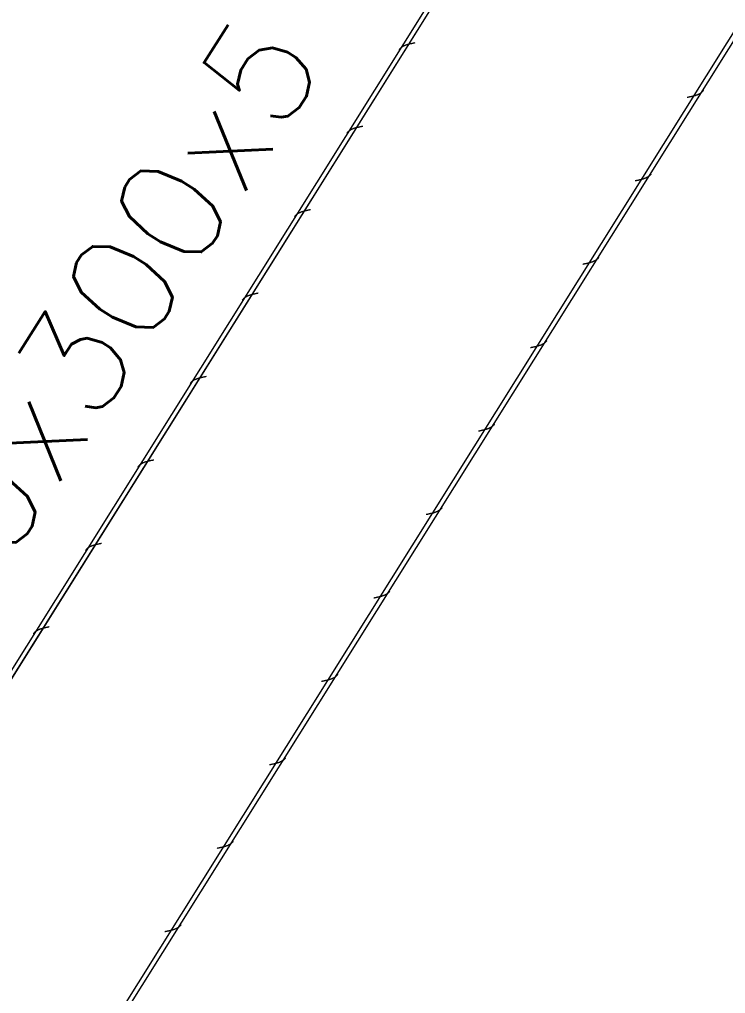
# Model space of a CAD drawing. Extents: x -3544 to 11711, y -11366 to 8565.
# Drawn here: x 4993.1 to 5069.2, y 3134.8 to 3239.8 of the extents above; entities that cross this region are included whole.
import ezdxf

# ---------------------------------------------------------------- set-up
doc = ezdxf.new("R2010")
doc.units = 0
doc.header["$LTSCALE"] = 30
doc.header["$MEASUREMENT"] = 0
doc.layers.get('0').update_dxf_attribs({"linetype": 'CONTINUOUS'})
doc.layers.add('EJE2$0$RLA-CONTORNO', color=30, linetype='CONTINUOUS', lineweight=15)
doc.layers.add('EJE2$0$RLA-TEXTOS-1', color=9, linetype='CONTINUOUS', lineweight=9)
doc.styles.add('EJE2$0$RomanS', font='romans.shx', dxfattribs={"height": 11.25})

# ---------------------------------------------------------------- blocks, each defined once
blk = doc.blocks.new('EJE2')
at = {"layer": 'EJE2$0$RLA-CONTORNO'}
for p, q in [((2140.48, 824.17), (2318.31, 1108)), ((2317.72, 1108), (2140.48, 825.11)), ((2317.72, 1108), (2144.47, 831.48)), ((2144.54, 830.66), (2318.31, 1108)), ((2151.41, 787), (2345.48, 1096.75)), ((2151.41, 787), (2345.48, 1096.75)), ((2152, 787), (2345.48, 1095.81)), ((2152, 787), (2345.48, 1095.81)), ((2252.67, 1004.28), (2252.66, 1004.26)), ((2252.68, 1004.3), (2252.67, 1004.28)), ((2252.7, 1004.32), (2252.68, 1004.3)), ((2252.71, 1004.34), (2252.7, 1004.32)), ((2252.73, 1004.36), (2252.71, 1004.34)), ((2252.75, 1004.38), (2252.73, 1004.36)), ((2252.76, 1004.4), (2252.75, 1004.38)), ((2252.78, 1004.42), (2252.76, 1004.4)), ((2252.8, 1004.43), (2252.78, 1004.42)), ((2252.82, 1004.45), (2252.8, 1004.43)), ((2252.84, 1004.47), (2252.82, 1004.45)), ((2252.86, 1004.49), (2252.84, 1004.47)), ((2252.88, 1004.5), (2252.86, 1004.49)), ((2252.9, 1004.52), (2252.88, 1004.5)), ((2252.92, 1004.53), (2252.9, 1004.52)), ((2252.94, 1004.55), (2252.92, 1004.53)), ((2252.96, 1004.56), (2252.94, 1004.55)), ((2252.99, 1004.58), (2252.96, 1004.56)), ((2253.01, 1004.59), (2252.99, 1004.58)), ((2253.03, 1004.61), (2253.01, 1004.59)), ((2253.06, 1004.62), (2253.03, 1004.61)), ((2253.08, 1004.63), (2253.06, 1004.62)), ((2253.11, 1004.65), (2253.08, 1004.63)), ((2253.13, 1004.66), (2253.11, 1004.65)), ((2253.16, 1004.67), (2253.13, 1004.66)), ((2253.18, 1004.69), (2253.16, 1004.67)), ((2253.21, 1004.7), (2253.18, 1004.69)), ((2253.24, 1004.71), (2253.21, 1004.7)), ((2253.27, 1004.72), (2253.24, 1004.71)), ((2253.29, 1004.73), (2253.27, 1004.72)), ((2253.32, 1004.74), (2253.29, 1004.73)), ((2253.35, 1004.76), (2253.32, 1004.74)), ((2253.38, 1004.77), (2253.35, 1004.76)), ((2253.41, 1004.78), (2253.38, 1004.77)), ((2253.44, 1004.79), (2253.41, 1004.78)), ((2253.47, 1004.8), (2253.44, 1004.79)), ((2253.5, 1004.81), (2253.47, 1004.8)), ((2253.53, 1004.82), (2253.5, 1004.81)), ((2253.56, 1004.83), (2253.53, 1004.82)), ((2253.59, 1004.84), (2253.56, 1004.83)), ((2253.63, 1004.84), (2253.59, 1004.84)), ((2253.66, 1004.85), (2253.63, 1004.84)), ((2253.69, 1004.86), (2253.66, 1004.85)), ((2253.72, 1004.87), (2253.69, 1004.86)), ((2253.76, 1004.88), (2253.72, 1004.87)), ((2253.79, 1004.89), (2253.76, 1004.88)), ((2253.82, 1004.9), (2253.79, 1004.89)), ((2253.85, 1004.9), (2253.82, 1004.9)), ((2253.89, 1004.91), (2253.85, 1004.9)), ((2253.92, 1004.92), (2253.89, 1004.91)), ((2253.96, 1004.93), (2253.92, 1004.92)), ((2253.99, 1004.93), (2253.96, 1004.93)), ((2254.02, 1004.94), (2253.99, 1004.93)), ((2254.06, 1004.95), (2254.02, 1004.94)), ((2254.09, 1004.96), (2254.06, 1004.95)), ((2254.13, 1004.96), (2254.09, 1004.96)), ((2254.16, 1004.97), (2254.13, 1004.96)), ((2254.2, 1004.98), (2254.16, 1004.97)), ((2254.23, 1004.98), (2254.2, 1004.98)), ((2254.27, 1004.99), (2254.23, 1004.98)), ((2254.3, 1005), (2254.27, 1004.99)), ((2254.34, 1005.01), (2254.3, 1005)), ((2254.37, 1005.01), (2254.34, 1005.01)), ((2283.77, 999.14), (2283.73, 999.14)), ((2283.8, 999.15), (2283.77, 999.14)), ((2283.84, 999.16), (2283.8, 999.15)), ((2283.87, 999.16), (2283.84, 999.16)), ((2283.91, 999.17), (2283.87, 999.16)), ((2283.94, 999.18), (2283.91, 999.17)), ((2283.98, 999.19), (2283.94, 999.18)), ((2284.01, 999.19), (2283.98, 999.19)), ((2284.05, 999.2), (2284.01, 999.19)), ((2284.08, 999.21), (2284.05, 999.2)), ((2284.12, 999.21), (2284.08, 999.21)), ((2284.15, 999.22), (2284.12, 999.21)), ((2284.18, 999.23), (2284.15, 999.22)), ((2284.22, 999.24), (2284.18, 999.23)), ((2284.25, 999.25), (2284.22, 999.24)), ((2284.28, 999.25), (2284.25, 999.25)), ((2284.32, 999.26), (2284.28, 999.25)), ((2284.35, 999.27), (2284.32, 999.26)), ((2284.38, 999.28), (2284.35, 999.27)), ((2284.42, 999.29), (2284.38, 999.28)), ((2284.45, 999.3), (2284.42, 999.29)), ((2284.48, 999.3), (2284.45, 999.3)), ((2284.51, 999.31), (2284.48, 999.3)), ((2284.54, 999.32), (2284.51, 999.31)), ((2284.57, 999.33), (2284.54, 999.32)), ((2284.61, 999.34), (2284.57, 999.33)), ((2284.64, 999.35), (2284.61, 999.34)), ((2284.67, 999.36), (2284.64, 999.35)), ((2284.7, 999.37), (2284.67, 999.36)), ((2284.73, 999.38), (2284.7, 999.37)), ((2284.76, 999.39), (2284.73, 999.38)), ((2284.78, 999.4), (2284.76, 999.39)), ((2284.81, 999.42), (2284.78, 999.4)), ((2284.84, 999.43), (2284.81, 999.42)), ((2284.87, 999.44), (2284.84, 999.43)), ((2284.9, 999.45), (2284.87, 999.44)), ((2284.92, 999.46), (2284.9, 999.45)), ((2284.95, 999.47), (2284.92, 999.46)), ((2284.97, 999.49), (2284.95, 999.47)), ((2285, 999.5), (2284.97, 999.49)), ((2285.02, 999.51), (2285, 999.5)), ((2285.05, 999.53), (2285.02, 999.51)), ((2285.07, 999.54), (2285.05, 999.53)), ((2285.1, 999.56), (2285.07, 999.54)), ((2285.12, 999.57), (2285.1, 999.56)), ((2285.14, 999.58), (2285.12, 999.57)), ((2285.17, 999.6), (2285.14, 999.58)), ((2285.19, 999.62), (2285.17, 999.6)), ((2285.21, 999.63), (2285.19, 999.62)), ((2285.23, 999.65), (2285.21, 999.63)), ((2285.25, 999.66), (2285.23, 999.65)), ((2285.27, 999.68), (2285.25, 999.66)), ((2285.29, 999.7), (2285.27, 999.68)), ((2285.31, 999.71), (2285.29, 999.7)), ((2285.32, 999.73), (2285.31, 999.71)), ((2285.34, 999.75), (2285.32, 999.73)), ((2285.36, 999.77), (2285.34, 999.75)), ((2285.38, 999.79), (2285.36, 999.77)), ((2285.39, 999.81), (2285.38, 999.79)), ((2285.41, 999.82), (2285.39, 999.81)), ((2285.42, 999.84), (2285.41, 999.82)), ((2285.44, 999.86), (2285.42, 999.84)), ((2285.45, 999.88), (2285.44, 999.86)), ((2247.93, 995.84), (2247.9, 995.83)), ((2247.96, 995.85), (2247.93, 995.84)), ((2247.99, 995.86), (2247.96, 995.85)), ((2248.03, 995.87), (2247.99, 995.86)), ((2248.06, 995.87), (2248.03, 995.87)), ((2248.09, 995.88), (2248.06, 995.87)), ((2248.12, 995.89), (2248.09, 995.88)), ((2248.16, 995.9), (2248.12, 995.89)), ((2248.19, 995.91), (2248.16, 995.9)), ((2248.22, 995.92), (2248.19, 995.91)), ((2248.26, 995.92), (2248.22, 995.92)), ((2248.29, 995.93), (2248.26, 995.92)), ((2248.33, 995.94), (2248.29, 995.93)), ((2248.36, 995.95), (2248.33, 995.94)), ((2248.39, 995.95), (2248.36, 995.95)), ((2248.43, 995.96), (2248.39, 995.95)), ((2248.46, 995.97), (2248.43, 995.96)), ((2248.5, 995.98), (2248.46, 995.97)), ((2248.53, 995.98), (2248.5, 995.98)), ((2248.57, 995.99), (2248.53, 995.98)), ((2248.6, 996), (2248.57, 995.99)), ((2248.64, 996), (2248.6, 996)), ((2248.67, 996.01), (2248.64, 996)), ((2248.71, 996.02), (2248.67, 996.01)), ((2248.74, 996.02), (2248.71, 996.02)), ((2247.04, 995.3), (2247.02, 995.28)), ((2247.05, 995.32), (2247.04, 995.3)), ((2247.07, 995.34), (2247.05, 995.32)), ((2247.08, 995.36), (2247.07, 995.34)), ((2247.1, 995.37), (2247.08, 995.36)), ((2247.12, 995.39), (2247.1, 995.37)), ((2247.13, 995.41), (2247.12, 995.39)), ((2247.15, 995.43), (2247.13, 995.41)), ((2247.17, 995.45), (2247.15, 995.43)), ((2247.19, 995.46), (2247.17, 995.45)), ((2247.21, 995.48), (2247.19, 995.46)), ((2247.23, 995.5), (2247.21, 995.48)), ((2247.25, 995.51), (2247.23, 995.5)), ((2247.27, 995.53), (2247.25, 995.51)), ((2247.29, 995.55), (2247.27, 995.53)), ((2247.31, 995.56), (2247.29, 995.55)), ((2247.33, 995.58), (2247.31, 995.56)), ((2247.35, 995.59), (2247.33, 995.58)), ((2247.38, 995.61), (2247.35, 995.59)), ((2247.4, 995.62), (2247.38, 995.61)), ((2247.43, 995.63), (2247.4, 995.62)), ((2247.45, 995.65), (2247.43, 995.63)), ((2247.48, 995.66), (2247.45, 995.65)), ((2247.5, 995.67), (2247.48, 995.66)), ((2247.53, 995.69), (2247.5, 995.67)), ((2247.55, 995.7), (2247.53, 995.69)), ((2247.58, 995.71), (2247.55, 995.7)), ((2247.61, 995.72), (2247.58, 995.71)), ((2247.63, 995.73), (2247.61, 995.72)), ((2247.66, 995.75), (2247.63, 995.73)), ((2247.69, 995.76), (2247.66, 995.75)), ((2247.72, 995.77), (2247.69, 995.76)), ((2247.75, 995.78), (2247.72, 995.77)), ((2247.78, 995.79), (2247.75, 995.78)), ((2247.81, 995.8), (2247.78, 995.79)), ((2247.84, 995.81), (2247.81, 995.8)), ((2247.87, 995.82), (2247.84, 995.81)), ((2247.9, 995.83), (2247.87, 995.82)), ((2279.51, 990.6), (2279.49, 990.58)), ((2279.53, 990.61), (2279.51, 990.6)), ((2279.56, 990.63), (2279.53, 990.61)), ((2279.58, 990.64), (2279.56, 990.63)), ((2279.6, 990.66), (2279.58, 990.64)), ((2279.62, 990.68), (2279.6, 990.66)), ((2279.64, 990.69), (2279.62, 990.68)), ((2279.66, 990.71), (2279.64, 990.69)), ((2279.67, 990.73), (2279.66, 990.71)), ((2279.69, 990.74), (2279.67, 990.73)), ((2279.71, 990.76), (2279.69, 990.74)), ((2279.73, 990.78), (2279.71, 990.76)), ((2279.74, 990.8), (2279.73, 990.78)), ((2279.76, 990.82), (2279.74, 990.8)), ((2279.78, 990.84), (2279.76, 990.82)), ((2279.79, 990.86), (2279.78, 990.84)), ((2279.81, 990.88), (2279.79, 990.86)), ((2279.82, 990.9), (2279.81, 990.88)), ((2278.14, 990.15), (2278.1, 990.15)), ((2278.17, 990.16), (2278.14, 990.15)), ((2278.21, 990.17), (2278.17, 990.16)), ((2278.24, 990.18), (2278.21, 990.17)), ((2278.28, 990.18), (2278.24, 990.18)), ((2278.31, 990.19), (2278.28, 990.18)), ((2278.35, 990.2), (2278.31, 990.19)), ((2278.38, 990.2), (2278.35, 990.2)), ((2278.42, 990.21), (2278.38, 990.2)), ((2278.45, 990.22), (2278.42, 990.21)), ((2278.48, 990.23), (2278.45, 990.22)), ((2278.52, 990.23), (2278.48, 990.23)), ((2278.55, 990.24), (2278.52, 990.23)), ((2278.59, 990.25), (2278.55, 990.24)), ((2278.62, 990.26), (2278.59, 990.25)), ((2278.65, 990.27), (2278.62, 990.26)), ((2278.69, 990.27), (2278.65, 990.27)), ((2278.72, 990.28), (2278.69, 990.27)), ((2278.75, 990.29), (2278.72, 990.28)), ((2278.78, 990.3), (2278.75, 990.29)), ((2278.82, 990.31), (2278.78, 990.3)), ((2278.85, 990.32), (2278.82, 990.31)), ((2278.88, 990.33), (2278.85, 990.32)), ((2278.91, 990.33), (2278.88, 990.33)), ((2278.94, 990.34), (2278.91, 990.33)), ((2278.97, 990.35), (2278.94, 990.34)), ((2279, 990.36), (2278.97, 990.35)), ((2279.04, 990.37), (2279, 990.36)), ((2279.07, 990.38), (2279.04, 990.37)), ((2279.09, 990.39), (2279.07, 990.38)), ((2279.12, 990.41), (2279.09, 990.39)), ((2279.15, 990.42), (2279.12, 990.41)), ((2279.18, 990.43), (2279.15, 990.42)), ((2279.21, 990.44), (2279.18, 990.43)), ((2279.24, 990.45), (2279.21, 990.44)), ((2279.26, 990.46), (2279.24, 990.45)), ((2279.29, 990.47), (2279.26, 990.46)), ((2279.32, 990.49), (2279.29, 990.47)), ((2279.34, 990.5), (2279.32, 990.49)), ((2279.37, 990.51), (2279.34, 990.5)), ((2279.39, 990.53), (2279.37, 990.51)), ((2279.42, 990.54), (2279.39, 990.53)), ((2279.44, 990.55), (2279.42, 990.54)), ((2279.47, 990.57), (2279.44, 990.55)), ((2279.49, 990.58), (2279.47, 990.57)), ((2241.48, 986.4), (2241.47, 986.39)), ((2241.5, 986.42), (2241.48, 986.4)), ((2241.52, 986.44), (2241.5, 986.42)), ((2241.54, 986.46), (2241.52, 986.44)), ((2241.56, 986.48), (2241.54, 986.46)), ((2241.57, 986.49), (2241.56, 986.48)), ((2241.59, 986.51), (2241.57, 986.49)), ((2241.61, 986.53), (2241.59, 986.51)), ((2241.64, 986.54), (2241.61, 986.53)), ((2241.66, 986.56), (2241.64, 986.54)), ((2241.68, 986.57), (2241.66, 986.56)), ((2241.7, 986.59), (2241.68, 986.57)), ((2241.72, 986.6), (2241.7, 986.59)), ((2241.75, 986.62), (2241.72, 986.6)), ((2241.77, 986.63), (2241.75, 986.62)), ((2241.79, 986.65), (2241.77, 986.63)), ((2241.82, 986.66), (2241.79, 986.65)), ((2241.84, 986.67), (2241.82, 986.66)), ((2241.87, 986.69), (2241.84, 986.67)), ((2241.9, 986.7), (2241.87, 986.69)), ((2241.92, 986.71), (2241.9, 986.7)), ((2241.95, 986.72), (2241.92, 986.71)), ((2241.98, 986.73), (2241.95, 986.72)), ((2242, 986.75), (2241.98, 986.73)), ((2242.03, 986.76), (2242, 986.75)), ((2242.06, 986.77), (2242.03, 986.76)), ((2242.09, 986.78), (2242.06, 986.77)), ((2242.12, 986.79), (2242.09, 986.78)), ((2242.15, 986.8), (2242.12, 986.79)), ((2242.18, 986.81), (2242.15, 986.8)), ((2242.21, 986.82), (2242.18, 986.81)), ((2242.24, 986.83), (2242.21, 986.82)), ((2242.27, 986.84), (2242.24, 986.83)), ((2242.3, 986.85), (2242.27, 986.84)), ((2242.33, 986.86), (2242.3, 986.85)), ((2242.36, 986.87), (2242.33, 986.86)), ((2242.39, 986.88), (2242.36, 986.87)), ((2242.43, 986.89), (2242.39, 986.88)), ((2242.46, 986.89), (2242.43, 986.89)), ((2242.49, 986.9), (2242.46, 986.89)), ((2242.53, 986.91), (2242.49, 986.9)), ((2242.56, 986.92), (2242.53, 986.91)), ((2242.59, 986.93), (2242.56, 986.92)), ((2242.63, 986.93), (2242.59, 986.93)), ((2242.66, 986.94), (2242.63, 986.93)), ((2242.69, 986.95), (2242.66, 986.94)), ((2242.73, 986.96), (2242.69, 986.95)), ((2242.76, 986.97), (2242.73, 986.96)), ((2242.8, 986.97), (2242.76, 986.97)), ((2242.83, 986.98), (2242.8, 986.97)), ((2242.87, 986.99), (2242.83, 986.98)), ((2242.9, 986.99), (2242.87, 986.99)), ((2242.94, 987), (2242.9, 986.99)), ((2242.97, 987.01), (2242.94, 987)), ((2243.01, 987.02), (2242.97, 987.01)), ((2243.04, 987.02), (2243.01, 987.02)), ((2243.08, 987.03), (2243.04, 987.02)), ((2243.11, 987.04), (2243.08, 987.03)), ((2241.41, 986.31), (2241.39, 986.29)), ((2241.42, 986.33), (2241.41, 986.31)), ((2241.44, 986.35), (2241.42, 986.33)), ((2241.45, 986.37), (2241.44, 986.35)), ((2241.47, 986.39), (2241.45, 986.37)), ((2272.51, 981.17), (2272.47, 981.16)), ((2272.54, 981.17), (2272.51, 981.17)), ((2272.58, 981.18), (2272.54, 981.17)), ((2272.61, 981.19), (2272.58, 981.18)), ((2272.65, 981.2), (2272.61, 981.19)), ((2272.68, 981.2), (2272.65, 981.2)), ((2272.71, 981.21), (2272.68, 981.2)), ((2272.75, 981.22), (2272.71, 981.21)), ((2272.78, 981.22), (2272.75, 981.22)), ((2272.82, 981.23), (2272.78, 981.22)), ((2272.85, 981.24), (2272.82, 981.23)), ((2272.89, 981.25), (2272.85, 981.24)), ((2272.92, 981.25), (2272.89, 981.25)), ((2272.95, 981.26), (2272.92, 981.25)), ((2272.99, 981.27), (2272.95, 981.26)), ((2273.02, 981.28), (2272.99, 981.27)), ((2273.06, 981.29), (2273.02, 981.28)), ((2273.09, 981.29), (2273.06, 981.29)), ((2273.12, 981.3), (2273.09, 981.29)), ((2273.15, 981.31), (2273.12, 981.3)), ((2273.19, 981.32), (2273.15, 981.31)), ((2273.22, 981.33), (2273.19, 981.32)), ((2273.25, 981.34), (2273.22, 981.33)), ((2273.28, 981.35), (2273.25, 981.34)), ((2273.31, 981.36), (2273.28, 981.35)), ((2273.34, 981.37), (2273.31, 981.36)), ((2273.37, 981.38), (2273.34, 981.37)), ((2273.4, 981.39), (2273.37, 981.38)), ((2273.43, 981.4), (2273.4, 981.39)), ((2273.46, 981.41), (2273.43, 981.4)), ((2273.49, 981.42), (2273.46, 981.41)), ((2273.52, 981.43), (2273.49, 981.42)), ((2273.55, 981.44), (2273.52, 981.43)), ((2273.58, 981.45), (2273.55, 981.44)), ((2273.61, 981.46), (2273.58, 981.45)), ((2273.63, 981.47), (2273.61, 981.46)), ((2273.66, 981.49), (2273.63, 981.47)), ((2273.69, 981.5), (2273.66, 981.49)), ((2273.71, 981.51), (2273.69, 981.5)), ((2273.74, 981.52), (2273.71, 981.51)), ((2273.76, 981.54), (2273.74, 981.52)), ((2273.79, 981.55), (2273.76, 981.54)), ((2273.81, 981.57), (2273.79, 981.55)), ((2273.83, 981.58), (2273.81, 981.57)), ((2273.86, 981.59), (2273.83, 981.58)), ((2273.88, 981.61), (2273.86, 981.59)), ((2273.9, 981.62), (2273.88, 981.61)), ((2273.92, 981.64), (2273.9, 981.62)), ((2273.95, 981.65), (2273.92, 981.64)), ((2273.97, 981.67), (2273.95, 981.65)), ((2273.99, 981.69), (2273.97, 981.67)), ((2274.01, 981.7), (2273.99, 981.69)), ((2274.03, 981.72), (2274.01, 981.7)), ((2274.04, 981.74), (2274.03, 981.72)), ((2274.06, 981.76), (2274.04, 981.74)), ((2274.08, 981.77), (2274.06, 981.76)), ((2274.1, 981.79), (2274.08, 981.77)), ((2274.11, 981.81), (2274.1, 981.79)), ((2274.13, 981.83), (2274.11, 981.81)), ((2274.14, 981.85), (2274.13, 981.83)), ((2274.16, 981.87), (2274.14, 981.85)), ((2274.17, 981.89), (2274.16, 981.87)), ((2274.19, 981.91), (2274.17, 981.89)), ((2237.23, 978), (2237.2, 977.99)), ((2237.27, 978.01), (2237.23, 978)), ((2237.3, 978.01), (2237.27, 978.01)), ((2237.34, 978.02), (2237.3, 978.01)), ((2237.37, 978.03), (2237.34, 978.02)), ((2237.41, 978.03), (2237.37, 978.03)), ((2237.44, 978.04), (2237.41, 978.03)), ((2237.48, 978.05), (2237.44, 978.04)), ((2235.78, 977.32), (2235.76, 977.3)), ((2235.79, 977.34), (2235.78, 977.32)), ((2235.81, 977.36), (2235.79, 977.34)), ((2235.82, 977.38), (2235.81, 977.36)), ((2235.84, 977.4), (2235.82, 977.38)), ((2235.85, 977.42), (2235.84, 977.4)), ((2235.87, 977.44), (2235.85, 977.42)), ((2235.89, 977.45), (2235.87, 977.44)), ((2235.91, 977.47), (2235.89, 977.45)), ((2235.92, 977.49), (2235.91, 977.47)), ((2235.94, 977.51), (2235.92, 977.49)), ((2235.96, 977.52), (2235.94, 977.51)), ((2235.98, 977.54), (2235.96, 977.52)), ((2236, 977.55), (2235.98, 977.54)), ((2236.03, 977.57), (2236, 977.55)), ((2236.05, 977.58), (2236.03, 977.57)), ((2236.07, 977.6), (2236.05, 977.58)), ((2236.09, 977.61), (2236.07, 977.6)), ((2236.12, 977.63), (2236.09, 977.61)), ((2236.14, 977.64), (2236.12, 977.63)), ((2236.16, 977.66), (2236.14, 977.64)), ((2236.19, 977.67), (2236.16, 977.66)), ((2236.21, 977.68), (2236.19, 977.67)), ((2236.24, 977.7), (2236.21, 977.68)), ((2236.26, 977.71), (2236.24, 977.7)), ((2236.29, 977.72), (2236.26, 977.71)), ((2236.32, 977.73), (2236.29, 977.72)), ((2236.34, 977.75), (2236.32, 977.73)), ((2236.37, 977.76), (2236.34, 977.75)), ((2236.4, 977.77), (2236.37, 977.76)), ((2236.43, 977.78), (2236.4, 977.77)), ((2236.46, 977.79), (2236.43, 977.78)), ((2236.49, 977.8), (2236.46, 977.79)), ((2236.52, 977.81), (2236.49, 977.8)), ((2236.55, 977.82), (2236.52, 977.81)), ((2236.58, 977.83), (2236.55, 977.82)), ((2236.61, 977.84), (2236.58, 977.83)), ((2236.64, 977.85), (2236.61, 977.84)), ((2236.67, 977.86), (2236.64, 977.85)), ((2236.7, 977.87), (2236.67, 977.86)), ((2236.73, 977.88), (2236.7, 977.87)), ((2236.76, 977.89), (2236.73, 977.88)), ((2236.8, 977.9), (2236.76, 977.89)), ((2236.83, 977.91), (2236.8, 977.9)), ((2236.86, 977.91), (2236.83, 977.91)), ((2236.89, 977.92), (2236.86, 977.91)), ((2236.93, 977.93), (2236.89, 977.92)), ((2236.96, 977.94), (2236.93, 977.93)), ((2236.99, 977.95), (2236.96, 977.94)), ((2237.03, 977.95), (2236.99, 977.95)), ((2237.06, 977.96), (2237.03, 977.95)), ((2237.1, 977.97), (2237.06, 977.96)), ((2237.13, 977.98), (2237.1, 977.97)), ((2237.17, 977.98), (2237.13, 977.98)), ((2237.2, 977.99), (2237.17, 977.98)), ((2268.43, 972.77), (2268.41, 972.75)), ((2268.45, 972.79), (2268.43, 972.77)), ((2268.47, 972.8), (2268.45, 972.79)), ((2268.48, 972.82), (2268.47, 972.8)), ((2268.5, 972.84), (2268.48, 972.82)), ((2268.51, 972.86), (2268.5, 972.84)), ((2268.53, 972.88), (2268.51, 972.86)), ((2268.54, 972.9), (2268.53, 972.88)), ((2268.56, 972.92), (2268.54, 972.9)), ((2266.87, 972.18), (2266.84, 972.17)), ((2266.91, 972.19), (2266.87, 972.18)), ((2266.94, 972.19), (2266.91, 972.19)), ((2266.98, 972.2), (2266.94, 972.19)), ((2267.01, 972.21), (2266.98, 972.2)), ((2267.05, 972.21), (2267.01, 972.21)), ((2267.08, 972.22), (2267.05, 972.21)), ((2267.12, 972.23), (2267.08, 972.22)), ((2267.15, 972.24), (2267.12, 972.23)), ((2267.19, 972.24), (2267.15, 972.24)), ((2267.22, 972.25), (2267.19, 972.24)), ((2267.26, 972.26), (2267.22, 972.25)), ((2267.29, 972.27), (2267.26, 972.26)), ((2267.32, 972.27), (2267.29, 972.27)), ((2267.36, 972.28), (2267.32, 972.27)), ((2267.39, 972.29), (2267.36, 972.28)), ((2267.42, 972.3), (2267.39, 972.29)), ((2267.46, 972.31), (2267.42, 972.3)), ((2267.49, 972.31), (2267.46, 972.31)), ((2267.52, 972.32), (2267.49, 972.31)), ((2267.55, 972.33), (2267.52, 972.32)), ((2267.59, 972.34), (2267.55, 972.33)), ((2267.62, 972.35), (2267.59, 972.34)), ((2267.65, 972.36), (2267.62, 972.35)), ((2267.68, 972.37), (2267.65, 972.36)), ((2267.71, 972.38), (2267.68, 972.37)), ((2267.74, 972.39), (2267.71, 972.38)), ((2267.77, 972.4), (2267.74, 972.39)), ((2267.8, 972.41), (2267.77, 972.4)), ((2267.83, 972.42), (2267.8, 972.41)), ((2267.86, 972.43), (2267.83, 972.42)), ((2267.89, 972.44), (2267.86, 972.43)), ((2267.92, 972.45), (2267.89, 972.44)), ((2267.95, 972.46), (2267.92, 972.45)), ((2267.97, 972.47), (2267.95, 972.46)), ((2268, 972.49), (2267.97, 972.47)), ((2268.03, 972.5), (2268, 972.49)), ((2268.05, 972.51), (2268.03, 972.5)), ((2268.08, 972.52), (2268.05, 972.51)), ((2268.11, 972.54), (2268.08, 972.52)), ((2268.13, 972.55), (2268.11, 972.54)), ((2268.16, 972.56), (2268.13, 972.55)), ((2268.18, 972.58), (2268.16, 972.56)), ((2268.2, 972.59), (2268.18, 972.58)), ((2268.23, 972.61), (2268.2, 972.59)), ((2268.25, 972.62), (2268.23, 972.61)), ((2268.27, 972.64), (2268.25, 972.62)), ((2268.29, 972.65), (2268.27, 972.64)), ((2268.31, 972.67), (2268.29, 972.65)), ((2268.33, 972.68), (2268.31, 972.67)), ((2268.35, 972.7), (2268.33, 972.68)), ((2268.37, 972.72), (2268.35, 972.7)), ((2268.39, 972.73), (2268.37, 972.72)), ((2268.41, 972.75), (2268.39, 972.73)), ((2230.37, 968.57), (2230.35, 968.55)), ((2230.39, 968.58), (2230.37, 968.57)), ((2230.42, 968.6), (2230.39, 968.58)), ((2230.44, 968.61), (2230.42, 968.6)), ((2230.46, 968.63), (2230.44, 968.61)), ((2230.48, 968.64), (2230.46, 968.63)), ((2230.51, 968.66), (2230.48, 968.64)), ((2230.53, 968.67), (2230.51, 968.66)), ((2230.56, 968.68), (2230.53, 968.67)), ((2230.58, 968.7), (2230.56, 968.68)), ((2230.61, 968.71), (2230.58, 968.7)), ((2230.63, 968.72), (2230.61, 968.71)), ((2230.66, 968.73), (2230.63, 968.72)), ((2230.69, 968.75), (2230.66, 968.73)), ((2230.71, 968.76), (2230.69, 968.75)), ((2230.74, 968.77), (2230.71, 968.76)), ((2230.77, 968.78), (2230.74, 968.77)), ((2230.8, 968.79), (2230.77, 968.78)), ((2230.83, 968.8), (2230.8, 968.79)), ((2230.85, 968.81), (2230.83, 968.8)), ((2230.88, 968.82), (2230.85, 968.81)), ((2230.91, 968.83), (2230.88, 968.82)), ((2230.94, 968.84), (2230.91, 968.83)), ((2230.97, 968.85), (2230.94, 968.84)), ((2231.01, 968.86), (2230.97, 968.85)), ((2231.04, 968.87), (2231.01, 968.86)), ((2231.07, 968.88), (2231.04, 968.87)), ((2231.1, 968.89), (2231.07, 968.88)), ((2231.13, 968.9), (2231.1, 968.89)), ((2231.16, 968.91), (2231.13, 968.9)), ((2231.2, 968.92), (2231.16, 968.91)), ((2231.23, 968.93), (2231.2, 968.92)), ((2231.26, 968.93), (2231.23, 968.93)), ((2231.3, 968.94), (2231.26, 968.93)), ((2231.33, 968.95), (2231.3, 968.94)), ((2231.36, 968.96), (2231.33, 968.95)), ((2231.4, 968.97), (2231.36, 968.96)), ((2231.43, 968.97), (2231.4, 968.97)), ((2231.47, 968.98), (2231.43, 968.97)), ((2231.5, 968.99), (2231.47, 968.98)), ((2231.53, 969), (2231.5, 968.99)), ((2231.57, 969), (2231.53, 969)), ((2231.6, 969.01), (2231.57, 969)), ((2231.64, 969.02), (2231.6, 969.01)), ((2231.67, 969.03), (2231.64, 969.02)), ((2231.71, 969.03), (2231.67, 969.03)), ((2231.74, 969.04), (2231.71, 969.03)), ((2231.78, 969.05), (2231.74, 969.04)), ((2231.81, 969.05), (2231.78, 969.05)), ((2231.85, 969.06), (2231.81, 969.05)), ((2230.14, 968.33), (2230.13, 968.31)), ((2230.16, 968.35), (2230.14, 968.33)), ((2230.17, 968.37), (2230.16, 968.35)), ((2230.19, 968.39), (2230.17, 968.37)), ((2230.21, 968.41), (2230.19, 968.39)), ((2230.22, 968.43), (2230.21, 968.41)), ((2230.24, 968.45), (2230.22, 968.43)), ((2230.26, 968.47), (2230.24, 968.45)), ((2230.27, 968.48), (2230.26, 968.47)), ((2230.29, 968.5), (2230.27, 968.48)), ((2230.31, 968.52), (2230.29, 968.5)), ((2230.33, 968.53), (2230.31, 968.52)), ((2230.35, 968.55), (2230.33, 968.53)), ((2261.79, 963.31), (2261.76, 963.3)), ((2261.83, 963.32), (2261.79, 963.31)), ((2261.86, 963.33), (2261.83, 963.32)), ((2261.89, 963.33), (2261.86, 963.33)), ((2261.92, 963.34), (2261.89, 963.33)), ((2261.96, 963.35), (2261.92, 963.34)), ((2261.99, 963.36), (2261.96, 963.35)), ((2262.02, 963.37), (2261.99, 963.36)), ((2262.05, 963.38), (2262.02, 963.37)), ((2262.08, 963.39), (2262.05, 963.38)), ((2262.11, 963.4), (2262.08, 963.39)), ((2262.14, 963.41), (2262.11, 963.4)), ((2262.17, 963.42), (2262.14, 963.41)), ((2262.2, 963.43), (2262.17, 963.42)), ((2262.23, 963.44), (2262.2, 963.43)), ((2262.26, 963.45), (2262.23, 963.44)), ((2262.29, 963.46), (2262.26, 963.45)), ((2262.32, 963.47), (2262.29, 963.46)), ((2262.34, 963.49), (2262.32, 963.47)), ((2262.37, 963.5), (2262.34, 963.49)), ((2262.4, 963.51), (2262.37, 963.5)), ((2262.42, 963.52), (2262.4, 963.51)), ((2262.45, 963.54), (2262.42, 963.52)), ((2262.47, 963.55), (2262.45, 963.54)), ((2262.5, 963.56), (2262.47, 963.55)), ((2262.52, 963.58), (2262.5, 963.56)), ((2262.55, 963.59), (2262.52, 963.58)), ((2262.57, 963.6), (2262.55, 963.59)), ((2262.59, 963.62), (2262.57, 963.6)), ((2262.62, 963.63), (2262.59, 963.62)), ((2262.64, 963.65), (2262.62, 963.63)), ((2262.66, 963.66), (2262.64, 963.65)), ((2262.68, 963.68), (2262.66, 963.66)), ((2262.7, 963.69), (2262.68, 963.68)), ((2262.72, 963.71), (2262.7, 963.69)), ((2262.74, 963.73), (2262.72, 963.71)), ((2262.76, 963.74), (2262.74, 963.73)), ((2262.78, 963.76), (2262.76, 963.74)), ((2262.8, 963.78), (2262.78, 963.76)), ((2262.82, 963.8), (2262.8, 963.78)), ((2262.83, 963.82), (2262.82, 963.8)), ((2262.85, 963.83), (2262.83, 963.82)), ((2262.87, 963.85), (2262.85, 963.83)), ((2262.88, 963.87), (2262.87, 963.85)), ((2262.9, 963.89), (2262.88, 963.87)), ((2262.91, 963.91), (2262.9, 963.89)), ((2262.92, 963.93), (2262.91, 963.91)), ((2261.24, 963.19), (2261.21, 963.18)), ((2261.28, 963.2), (2261.24, 963.19)), ((2261.31, 963.2), (2261.28, 963.2)), ((2261.35, 963.21), (2261.31, 963.2)), ((2261.38, 963.22), (2261.35, 963.21)), ((2261.42, 963.23), (2261.38, 963.22)), ((2261.45, 963.23), (2261.42, 963.23)), ((2261.49, 963.24), (2261.45, 963.23)), ((2261.52, 963.25), (2261.49, 963.24)), ((2261.56, 963.26), (2261.52, 963.25)), ((2261.59, 963.26), (2261.56, 963.26)), ((2261.62, 963.27), (2261.59, 963.26)), ((2261.66, 963.28), (2261.62, 963.27)), ((2261.69, 963.29), (2261.66, 963.28)), ((2261.73, 963.29), (2261.69, 963.29)), ((2261.76, 963.3), (2261.73, 963.29)), ((2224.51, 959.34), (2224.5, 959.32)), ((2224.53, 959.36), (2224.51, 959.34)), ((2224.54, 959.38), (2224.53, 959.36)), ((2224.56, 959.4), (2224.54, 959.38)), ((2224.57, 959.42), (2224.56, 959.4)), ((2224.59, 959.44), (2224.57, 959.42)), ((2224.61, 959.46), (2224.59, 959.44)), ((2224.63, 959.48), (2224.61, 959.46)), ((2224.64, 959.49), (2224.63, 959.48)), ((2224.66, 959.51), (2224.64, 959.49)), ((2224.68, 959.53), (2224.66, 959.51)), ((2224.7, 959.55), (2224.68, 959.53)), ((2224.72, 959.56), (2224.7, 959.55)), ((2224.74, 959.58), (2224.72, 959.56)), ((2224.76, 959.59), (2224.74, 959.58)), ((2224.78, 959.61), (2224.76, 959.59)), ((2224.81, 959.62), (2224.78, 959.61)), ((2224.83, 959.64), (2224.81, 959.62)), ((2224.85, 959.65), (2224.83, 959.64)), ((2224.88, 959.67), (2224.85, 959.65)), ((2224.9, 959.68), (2224.88, 959.67)), ((2224.92, 959.69), (2224.9, 959.68)), ((2224.95, 959.71), (2224.92, 959.69)), ((2224.98, 959.72), (2224.95, 959.71)), ((2225, 959.73), (2224.98, 959.72)), ((2225.03, 959.75), (2225, 959.73)), ((2225.05, 959.76), (2225.03, 959.75)), ((2225.08, 959.77), (2225.05, 959.76)), ((2225.11, 959.78), (2225.08, 959.77)), ((2225.14, 959.79), (2225.11, 959.78)), ((2225.17, 959.8), (2225.14, 959.79)), ((2225.19, 959.82), (2225.17, 959.8)), ((2225.22, 959.83), (2225.19, 959.82)), ((2225.25, 959.84), (2225.22, 959.83)), ((2225.28, 959.85), (2225.25, 959.84)), ((2225.31, 959.86), (2225.28, 959.85)), ((2225.34, 959.87), (2225.31, 959.86)), ((2225.37, 959.88), (2225.34, 959.87)), ((2225.41, 959.89), (2225.37, 959.88)), ((2225.44, 959.9), (2225.41, 959.89)), ((2225.47, 959.9), (2225.44, 959.9)), ((2225.5, 959.91), (2225.47, 959.9)), ((2225.53, 959.92), (2225.5, 959.91)), ((2225.57, 959.93), (2225.53, 959.92)), ((2225.6, 959.94), (2225.57, 959.93)), ((2225.63, 959.95), (2225.6, 959.94)), ((2225.66, 959.96), (2225.63, 959.95)), ((2225.7, 959.96), (2225.66, 959.96)), ((2225.73, 959.97), (2225.7, 959.96)), ((2225.77, 959.98), (2225.73, 959.97)), ((2225.8, 959.99), (2225.77, 959.98)), ((2225.83, 959.99), (2225.8, 959.99)), ((2225.87, 960), (2225.83, 959.99)), ((2225.9, 960.01), (2225.87, 960)), ((2225.94, 960.02), (2225.9, 960.01)), ((2225.97, 960.02), (2225.94, 960.02)), ((2226.01, 960.03), (2225.97, 960.02)), ((2226.04, 960.04), (2226.01, 960.03)), ((2226.08, 960.04), (2226.04, 960.04)), ((2226.11, 960.05), (2226.08, 960.04)), ((2226.15, 960.06), (2226.11, 960.05)), ((2226.18, 960.07), (2226.15, 960.06)), ((2226.22, 960.07), (2226.18, 960.07)), ((2257.28, 954.92), (2257.27, 954.9)), ((2257.29, 954.94), (2257.28, 954.92)), ((2255.61, 954.2), (2255.58, 954.2)), ((2255.65, 954.21), (2255.61, 954.2)), ((2255.68, 954.22), (2255.65, 954.21)), ((2255.72, 954.22), (2255.68, 954.22)), ((2255.75, 954.23), (2255.72, 954.22)), ((2255.79, 954.24), (2255.75, 954.23)), ((2255.82, 954.25), (2255.79, 954.24)), ((2255.86, 954.25), (2255.82, 954.25)), ((2255.89, 954.26), (2255.86, 954.25)), ((2255.92, 954.27), (2255.89, 954.26)), ((2255.96, 954.27), (2255.92, 954.27)), ((2255.99, 954.28), (2255.96, 954.27)), ((2256.03, 954.29), (2255.99, 954.28)), ((2256.06, 954.3), (2256.03, 954.29)), ((2256.09, 954.31), (2256.06, 954.3)), ((2256.13, 954.31), (2256.09, 954.31)), ((2256.16, 954.32), (2256.13, 954.31)), ((2256.19, 954.33), (2256.16, 954.32)), ((2256.23, 954.34), (2256.19, 954.33)), ((2256.26, 954.35), (2256.23, 954.34)), ((2256.29, 954.36), (2256.26, 954.35)), ((2256.32, 954.36), (2256.29, 954.36)), ((2256.36, 954.37), (2256.32, 954.36)), ((2256.39, 954.38), (2256.36, 954.37)), ((2256.42, 954.39), (2256.39, 954.38)), ((2256.45, 954.4), (2256.42, 954.39)), ((2256.48, 954.41), (2256.45, 954.4)), ((2256.51, 954.42), (2256.48, 954.41)), ((2256.54, 954.43), (2256.51, 954.42)), ((2256.57, 954.44), (2256.54, 954.43)), ((2256.6, 954.45), (2256.57, 954.44)), ((2256.63, 954.46), (2256.6, 954.45)), ((2256.66, 954.48), (2256.63, 954.46)), ((2256.68, 954.49), (2256.66, 954.48)), ((2256.71, 954.5), (2256.68, 954.49)), ((2256.74, 954.51), (2256.71, 954.5)), ((2256.77, 954.52), (2256.74, 954.51)), ((2256.79, 954.53), (2256.77, 954.52)), ((2256.82, 954.55), (2256.79, 954.53)), ((2256.84, 954.56), (2256.82, 954.55)), ((2256.87, 954.57), (2256.84, 954.56)), ((2256.89, 954.59), (2256.87, 954.57)), ((2256.92, 954.6), (2256.89, 954.59)), ((2256.94, 954.62), (2256.92, 954.6)), ((2256.96, 954.63), (2256.94, 954.62)), ((2256.99, 954.64), (2256.96, 954.63)), ((2257.01, 954.66), (2256.99, 954.64)), ((2257.03, 954.68), (2257.01, 954.66)), ((2257.05, 954.69), (2257.03, 954.68)), ((2257.07, 954.71), (2257.05, 954.69)), ((2257.09, 954.72), (2257.07, 954.71)), ((2257.11, 954.74), (2257.09, 954.72)), ((2257.13, 954.76), (2257.11, 954.74)), ((2257.15, 954.77), (2257.13, 954.76)), ((2257.17, 954.79), (2257.15, 954.77)), ((2257.19, 954.81), (2257.17, 954.79)), ((2257.2, 954.83), (2257.19, 954.81)), ((2257.22, 954.85), (2257.2, 954.83)), ((2257.24, 954.87), (2257.22, 954.85)), ((2257.25, 954.88), (2257.24, 954.87)), ((2257.27, 954.9), (2257.25, 954.88)), ((2219.32, 950.72), (2219.29, 950.71)), ((2219.34, 950.73), (2219.32, 950.72)), ((2219.37, 950.75), (2219.34, 950.73)), ((2219.4, 950.76), (2219.37, 950.75)), ((2219.42, 950.77), (2219.4, 950.76)), ((2219.45, 950.78), (2219.42, 950.77)), ((2219.48, 950.79), (2219.45, 950.78)), ((2219.51, 950.81), (2219.48, 950.79)), ((2219.53, 950.82), (2219.51, 950.81)), ((2219.56, 950.83), (2219.53, 950.82)), ((2219.59, 950.84), (2219.56, 950.83)), ((2219.62, 950.85), (2219.59, 950.84)), ((2219.65, 950.86), (2219.62, 950.85)), ((2219.68, 950.87), (2219.65, 950.86)), ((2219.71, 950.88), (2219.68, 950.87)), ((2219.74, 950.89), (2219.71, 950.88)), ((2219.77, 950.9), (2219.74, 950.89)), ((2219.81, 950.91), (2219.77, 950.9)), ((2219.84, 950.92), (2219.81, 950.91)), ((2219.87, 950.93), (2219.84, 950.92)), ((2219.9, 950.93), (2219.87, 950.93)), ((2219.93, 950.94), (2219.9, 950.93)), ((2219.97, 950.95), (2219.93, 950.94)), ((2220, 950.96), (2219.97, 950.95)), ((2220.03, 950.97), (2220, 950.96)), ((2220.07, 950.98), (2220.03, 950.97)), ((2220.1, 950.98), (2220.07, 950.98)), ((2220.13, 950.99), (2220.1, 950.98)), ((2220.17, 951), (2220.13, 950.99)), ((2220.2, 951.01), (2220.17, 951)), ((2220.24, 951.01), (2220.2, 951.01)), ((2220.27, 951.02), (2220.24, 951.01)), ((2220.31, 951.03), (2220.27, 951.02)), ((2220.34, 951.04), (2220.31, 951.03)), ((2220.38, 951.04), (2220.34, 951.04)), ((2220.41, 951.05), (2220.38, 951.04)), ((2220.45, 951.06), (2220.41, 951.05)), ((2220.48, 951.06), (2220.45, 951.06)), ((2220.52, 951.07), (2220.48, 951.06)), ((2220.55, 951.08), (2220.52, 951.07)), ((2220.59, 951.08), (2220.55, 951.08)), ((2218.88, 950.36), (2218.87, 950.34)), ((2218.9, 950.38), (2218.88, 950.36)), ((2218.91, 950.4), (2218.9, 950.38)), ((2218.93, 950.42), (2218.91, 950.4)), ((2218.94, 950.43), (2218.93, 950.42)), ((2218.96, 950.45), (2218.94, 950.43)), ((2218.98, 950.47), (2218.96, 950.45)), ((2218.99, 950.49), (2218.98, 950.47)), ((2219.01, 950.51), (2218.99, 950.49)), ((2219.03, 950.52), (2219.01, 950.51)), ((2219.05, 950.54), (2219.03, 950.52)), ((2219.07, 950.56), (2219.05, 950.54)), ((2219.09, 950.57), (2219.07, 950.56)), ((2219.11, 950.59), (2219.09, 950.57)), ((2219.13, 950.61), (2219.11, 950.59)), ((2219.15, 950.62), (2219.13, 950.61)), ((2219.18, 950.64), (2219.15, 950.62)), ((2219.2, 950.65), (2219.18, 950.64)), ((2219.22, 950.67), (2219.2, 950.65)), ((2219.24, 950.68), (2219.22, 950.67)), ((2219.27, 950.69), (2219.24, 950.68)), ((2219.29, 950.71), (2219.27, 950.69)), ((2251, 945.48), (2250.97, 945.47)), ((2251.02, 945.49), (2251, 945.48)), ((2251.05, 945.5), (2251.02, 945.49)), ((2251.08, 945.51), (2251.05, 945.5)), ((2251.11, 945.52), (2251.08, 945.51)), ((2251.13, 945.53), (2251.11, 945.52)), ((2251.16, 945.55), (2251.13, 945.53)), ((2251.19, 945.56), (2251.16, 945.55)), ((2251.21, 945.57), (2251.19, 945.56)), ((2251.24, 945.59), (2251.21, 945.57)), ((2251.26, 945.6), (2251.24, 945.59)), ((2251.29, 945.61), (2251.26, 945.6)), ((2251.31, 945.63), (2251.29, 945.61)), ((2251.33, 945.64), (2251.31, 945.63)), ((2251.35, 945.66), (2251.33, 945.64)), ((2251.38, 945.67), (2251.35, 945.66)), ((2251.4, 945.69), (2251.38, 945.67)), ((2251.42, 945.7), (2251.4, 945.69)), ((2251.44, 945.72), (2251.42, 945.7)), ((2251.46, 945.74), (2251.44, 945.72)), ((2251.48, 945.75), (2251.46, 945.74)), ((2251.5, 945.77), (2251.48, 945.75)), ((2251.52, 945.79), (2251.5, 945.77)), ((2251.54, 945.8), (2251.52, 945.79)), ((2251.55, 945.82), (2251.54, 945.8)), ((2251.57, 945.84), (2251.55, 945.82)), ((2251.59, 945.86), (2251.57, 945.84)), ((2251.6, 945.88), (2251.59, 945.86)), ((2251.62, 945.9), (2251.6, 945.88)), ((2251.63, 945.92), (2251.62, 945.9)), ((2251.65, 945.94), (2251.63, 945.92)), ((2251.66, 945.96), (2251.65, 945.94)), ((2249.98, 945.21), (2249.94, 945.21)), ((2250.01, 945.22), (2249.98, 945.21)), ((2250.05, 945.23), (2250.01, 945.22)), ((2250.08, 945.24), (2250.05, 945.23)), ((2250.12, 945.24), (2250.08, 945.24)), ((2250.15, 945.25), (2250.12, 945.24)), ((2250.19, 945.26), (2250.15, 945.25)), ((2250.22, 945.26), (2250.19, 945.26)), ((2250.26, 945.27), (2250.22, 945.26)), ((2250.29, 945.28), (2250.26, 945.27)), ((2250.33, 945.29), (2250.29, 945.28)), ((2250.36, 945.29), (2250.33, 945.29)), ((2250.4, 945.3), (2250.36, 945.29)), ((2250.43, 945.31), (2250.4, 945.3)), ((2250.46, 945.32), (2250.43, 945.31)), ((2250.5, 945.33), (2250.46, 945.32)), ((2250.53, 945.33), (2250.5, 945.33)), ((2250.56, 945.34), (2250.53, 945.33)), ((2250.6, 945.35), (2250.56, 945.34)), ((2250.63, 945.36), (2250.6, 945.35)), ((2250.66, 945.37), (2250.63, 945.36)), ((2250.69, 945.38), (2250.66, 945.37)), ((2250.72, 945.39), (2250.69, 945.38)), ((2250.76, 945.39), (2250.72, 945.39)), ((2250.79, 945.4), (2250.76, 945.39)), ((2250.82, 945.41), (2250.79, 945.4)), ((2250.85, 945.42), (2250.82, 945.41)), ((2250.88, 945.43), (2250.85, 945.42)), ((2250.91, 945.44), (2250.88, 945.43)), ((2250.94, 945.45), (2250.91, 945.44)), ((2250.97, 945.47), (2250.94, 945.45)), ((2213.25, 941.37), (2213.24, 941.35)), ((2213.26, 941.39), (2213.25, 941.37)), ((2213.28, 941.41), (2213.26, 941.39)), ((2213.3, 941.43), (2213.28, 941.41)), ((2213.31, 941.45), (2213.3, 941.43)), ((2213.33, 941.46), (2213.31, 941.45)), ((2213.34, 941.48), (2213.33, 941.46)), ((2213.36, 941.5), (2213.34, 941.48)), ((2213.38, 941.52), (2213.36, 941.5)), ((2213.4, 941.54), (2213.38, 941.52)), ((2213.42, 941.55), (2213.4, 941.54)), ((2213.44, 941.57), (2213.42, 941.55)), ((2213.46, 941.59), (2213.44, 941.57)), ((2213.48, 941.6), (2213.46, 941.59)), ((2213.5, 941.62), (2213.48, 941.6)), ((2213.52, 941.63), (2213.5, 941.62)), ((2213.54, 941.65), (2213.52, 941.63)), ((2213.57, 941.66), (2213.54, 941.65)), ((2213.59, 941.68), (2213.57, 941.66)), ((2213.61, 941.69), (2213.59, 941.68)), ((2213.64, 941.71), (2213.61, 941.69)), ((2213.66, 941.72), (2213.64, 941.71)), ((2213.69, 941.73), (2213.66, 941.72)), ((2213.71, 941.75), (2213.69, 941.73)), ((2213.74, 941.76), (2213.71, 941.75)), ((2213.76, 941.77), (2213.74, 941.76)), ((2213.79, 941.78), (2213.76, 941.77)), ((2213.82, 941.79), (2213.79, 941.78)), ((2213.85, 941.81), (2213.82, 941.79)), ((2213.87, 941.82), (2213.85, 941.81)), ((2213.9, 941.83), (2213.87, 941.82)), ((2213.93, 941.84), (2213.9, 941.83)), ((2213.96, 941.85), (2213.93, 941.84)), ((2213.99, 941.86), (2213.96, 941.85)), ((2214.02, 941.87), (2213.99, 941.86)), ((2214.05, 941.88), (2214.02, 941.87)), ((2214.08, 941.89), (2214.05, 941.88)), ((2214.11, 941.9), (2214.08, 941.89)), ((2214.14, 941.91), (2214.11, 941.9)), ((2214.17, 941.92), (2214.14, 941.91)), ((2214.21, 941.93), (2214.17, 941.92)), ((2214.24, 941.94), (2214.21, 941.93)), ((2214.27, 941.95), (2214.24, 941.94)), ((2214.3, 941.95), (2214.27, 941.95)), ((2214.34, 941.96), (2214.3, 941.95)), ((2214.37, 941.97), (2214.34, 941.96)), ((2214.4, 941.98), (2214.37, 941.97)), ((2214.44, 941.99), (2214.4, 941.98)), ((2214.47, 941.99), (2214.44, 941.99)), ((2214.5, 942), (2214.47, 941.99)), ((2214.54, 942.01), (2214.5, 942)), ((2214.57, 942.02), (2214.54, 942.01)), ((2214.61, 942.03), (2214.57, 942.02)), ((2214.64, 942.03), (2214.61, 942.03)), ((2214.67, 942.04), (2214.64, 942.03)), ((2214.71, 942.05), (2214.67, 942.04)), ((2214.74, 942.05), (2214.71, 942.05)), ((2214.78, 942.06), (2214.74, 942.05)), ((2214.81, 942.07), (2214.78, 942.06)), ((2214.85, 942.08), (2214.81, 942.07)), ((2214.88, 942.08), (2214.85, 942.08)), ((2214.92, 942.09), (2214.88, 942.08)), ((2214.95, 942.1), (2214.92, 942.09)), ((2244.35, 936.23), (2244.31, 936.22)), ((2244.38, 936.23), (2244.35, 936.23)), ((2244.42, 936.24), (2244.38, 936.23)), ((2244.45, 936.25), (2244.42, 936.24)), ((2244.49, 936.26), (2244.45, 936.25)), ((2244.52, 936.26), (2244.49, 936.26)), ((2244.56, 936.27), (2244.52, 936.26)), ((2244.59, 936.28), (2244.56, 936.27)), ((2244.63, 936.28), (2244.59, 936.28)), ((2244.66, 936.29), (2244.63, 936.28)), ((2244.7, 936.3), (2244.66, 936.29)), ((2244.73, 936.31), (2244.7, 936.3)), ((2244.76, 936.31), (2244.73, 936.31)), ((2244.8, 936.32), (2244.76, 936.31)), ((2244.83, 936.33), (2244.8, 936.32)), ((2244.87, 936.34), (2244.83, 936.33)), ((2244.9, 936.35), (2244.87, 936.34)), ((2244.93, 936.35), (2244.9, 936.35)), ((2244.96, 936.36), (2244.93, 936.35)), ((2245, 936.37), (2244.96, 936.36)), ((2245.03, 936.38), (2245, 936.37)), ((2245.06, 936.39), (2245.03, 936.38)), ((2245.09, 936.4), (2245.06, 936.39)), ((2245.12, 936.41), (2245.09, 936.4)), ((2245.16, 936.42), (2245.12, 936.41)), ((2245.19, 936.43), (2245.16, 936.42)), ((2245.22, 936.44), (2245.19, 936.43)), ((2245.25, 936.45), (2245.22, 936.44)), ((2245.28, 936.46), (2245.25, 936.45)), ((2245.31, 936.47), (2245.28, 936.46)), ((2245.34, 936.48), (2245.31, 936.47)), ((2245.36, 936.49), (2245.34, 936.48)), ((2245.39, 936.5), (2245.36, 936.49)), ((2245.42, 936.51), (2245.39, 936.5)), ((2245.45, 936.52), (2245.42, 936.51)), ((2245.48, 936.53), (2245.45, 936.52)), ((2245.5, 936.55), (2245.48, 936.53)), ((2245.53, 936.56), (2245.5, 936.55)), ((2245.55, 936.57), (2245.53, 936.56)), ((2245.58, 936.58), (2245.55, 936.57)), ((2245.61, 936.6), (2245.58, 936.58)), ((2245.63, 936.61), (2245.61, 936.6)), ((2245.65, 936.63), (2245.63, 936.61)), ((2245.68, 936.64), (2245.65, 936.63)), ((2245.7, 936.65), (2245.68, 936.64)), ((2245.72, 936.67), (2245.7, 936.65)), ((2245.75, 936.68), (2245.72, 936.67)), ((2245.77, 936.7), (2245.75, 936.68)), ((2245.79, 936.71), (2245.77, 936.7)), ((2245.81, 936.73), (2245.79, 936.71)), ((2245.83, 936.75), (2245.81, 936.73)), ((2245.85, 936.76), (2245.83, 936.75)), ((2245.87, 936.78), (2245.85, 936.76)), ((2245.89, 936.8), (2245.87, 936.78)), ((2245.91, 936.82), (2245.89, 936.8)), ((2245.92, 936.83), (2245.91, 936.82)), ((2245.94, 936.85), (2245.92, 936.83)), ((2245.96, 936.87), (2245.94, 936.85)), ((2245.97, 936.89), (2245.96, 936.87)), ((2245.99, 936.91), (2245.97, 936.89)), ((2246, 936.93), (2245.99, 936.91)), ((2246.02, 936.95), (2246, 936.93)), ((2246.03, 936.97), (2246.02, 936.95)), ((2240.02, 927.64), (2240, 927.62)), ((2240.05, 927.65), (2240.02, 927.64)), ((2240.07, 927.67), (2240.05, 927.65)), ((2240.09, 927.68), (2240.07, 927.67)), ((2240.11, 927.7), (2240.09, 927.68)), ((2240.14, 927.71), (2240.11, 927.7)), ((2240.16, 927.73), (2240.14, 927.71)), ((2240.18, 927.74), (2240.16, 927.73)), ((2240.2, 927.76), (2240.18, 927.74)), ((2240.22, 927.78), (2240.2, 927.76)), ((2240.24, 927.79), (2240.22, 927.78)), ((2240.26, 927.81), (2240.24, 927.79)), ((2240.27, 927.83), (2240.26, 927.81)), ((2240.29, 927.85), (2240.27, 927.83)), ((2240.31, 927.86), (2240.29, 927.85)), ((2240.33, 927.88), (2240.31, 927.86)), ((2240.34, 927.9), (2240.33, 927.88)), ((2240.36, 927.92), (2240.34, 927.9)), ((2240.37, 927.94), (2240.36, 927.92)), ((2240.39, 927.96), (2240.37, 927.94)), ((2240.4, 927.98), (2240.39, 927.96)), ((2238.72, 927.24), (2238.68, 927.23)), ((2238.75, 927.25), (2238.72, 927.24)), ((2238.79, 927.25), (2238.75, 927.25)), ((2238.82, 927.26), (2238.79, 927.25)), ((2238.86, 927.27), (2238.82, 927.26)), ((2238.89, 927.27), (2238.86, 927.27)), ((2238.93, 927.28), (2238.89, 927.27)), ((2238.96, 927.29), (2238.93, 927.28)), ((2239, 927.3), (2238.96, 927.29)), ((2239.03, 927.3), (2239, 927.3)), ((2239.06, 927.31), (2239.03, 927.3)), ((2239.1, 927.32), (2239.06, 927.31)), ((2239.13, 927.33), (2239.1, 927.32)), ((2239.17, 927.33), (2239.13, 927.33)), ((2239.2, 927.34), (2239.17, 927.33)), ((2239.23, 927.35), (2239.2, 927.34)), ((2239.27, 927.36), (2239.23, 927.35)), ((2239.3, 927.37), (2239.27, 927.36)), ((2239.33, 927.37), (2239.3, 927.37)), ((2239.37, 927.38), (2239.33, 927.37)), ((2239.4, 927.39), (2239.37, 927.38)), ((2239.43, 927.4), (2239.4, 927.39)), ((2239.46, 927.41), (2239.43, 927.4)), ((2239.49, 927.42), (2239.46, 927.41)), ((2239.52, 927.43), (2239.49, 927.42)), ((2239.56, 927.44), (2239.52, 927.43)), ((2239.59, 927.45), (2239.56, 927.44)), ((2239.62, 927.46), (2239.59, 927.45)), ((2239.65, 927.47), (2239.62, 927.46)), ((2239.68, 927.48), (2239.65, 927.47)), ((2239.7, 927.49), (2239.68, 927.48)), ((2239.73, 927.5), (2239.7, 927.49)), ((2239.76, 927.51), (2239.73, 927.5)), ((2239.79, 927.52), (2239.76, 927.51)), ((2239.82, 927.53), (2239.79, 927.52)), ((2239.84, 927.55), (2239.82, 927.53)), ((2239.87, 927.56), (2239.84, 927.55)), ((2239.9, 927.57), (2239.87, 927.56)), ((2239.92, 927.58), (2239.9, 927.57)), ((2239.95, 927.6), (2239.92, 927.58)), ((2239.97, 927.61), (2239.95, 927.6)), ((2240, 927.62), (2239.97, 927.61)), ((2233.09, 918.25), (2233.05, 918.24)), ((2233.12, 918.26), (2233.09, 918.25)), ((2233.16, 918.26), (2233.12, 918.26)), ((2233.19, 918.27), (2233.16, 918.26)), ((2233.23, 918.28), (2233.19, 918.27)), ((2233.26, 918.29), (2233.23, 918.28)), ((2233.3, 918.29), (2233.26, 918.29)), ((2233.33, 918.3), (2233.3, 918.29)), ((2233.36, 918.31), (2233.33, 918.3)), ((2233.4, 918.32), (2233.36, 918.31)), ((2233.43, 918.32), (2233.4, 918.32)), ((2233.47, 918.33), (2233.43, 918.32)), ((2233.5, 918.34), (2233.47, 918.33)), ((2233.54, 918.35), (2233.5, 918.34)), ((2233.57, 918.35), (2233.54, 918.35)), ((2233.6, 918.36), (2233.57, 918.35)), ((2233.64, 918.37), (2233.6, 918.36)), ((2233.67, 918.38), (2233.64, 918.37)), ((2233.7, 918.39), (2233.67, 918.38)), ((2233.73, 918.39), (2233.7, 918.39)), ((2233.77, 918.4), (2233.73, 918.39)), ((2233.8, 918.41), (2233.77, 918.4)), ((2233.83, 918.42), (2233.8, 918.41)), ((2233.86, 918.43), (2233.83, 918.42)), ((2233.89, 918.44), (2233.86, 918.43)), ((2233.92, 918.45), (2233.89, 918.44)), ((2233.95, 918.46), (2233.92, 918.45)), ((2233.98, 918.47), (2233.95, 918.46)), ((2234.01, 918.48), (2233.98, 918.47)), ((2234.04, 918.49), (2234.01, 918.48)), ((2234.07, 918.5), (2234.04, 918.49)), ((2234.1, 918.51), (2234.07, 918.5)), ((2234.13, 918.52), (2234.1, 918.51)), ((2234.16, 918.53), (2234.13, 918.52)), ((2234.19, 918.55), (2234.16, 918.53)), ((2234.21, 918.56), (2234.19, 918.55)), ((2234.24, 918.57), (2234.21, 918.56)), ((2234.27, 918.58), (2234.24, 918.57)), ((2234.29, 918.6), (2234.27, 918.58)), ((2234.32, 918.61), (2234.29, 918.6)), ((2234.34, 918.62), (2234.32, 918.61)), ((2234.37, 918.64), (2234.34, 918.62)), ((2234.39, 918.65), (2234.37, 918.64)), ((2234.42, 918.66), (2234.39, 918.65)), ((2234.44, 918.68), (2234.42, 918.66)), ((2234.46, 918.69), (2234.44, 918.68)), ((2234.48, 918.71), (2234.46, 918.69)), ((2234.5, 918.72), (2234.48, 918.71)), ((2234.53, 918.74), (2234.5, 918.72)), ((2234.55, 918.75), (2234.53, 918.74)), ((2234.57, 918.77), (2234.55, 918.75)), ((2234.59, 918.79), (2234.57, 918.77)), ((2234.61, 918.8), (2234.59, 918.79)), ((2234.62, 918.82), (2234.61, 918.8)), ((2234.64, 918.84), (2234.62, 918.82)), ((2234.66, 918.86), (2234.64, 918.84)), ((2234.68, 918.88), (2234.66, 918.86)), ((2234.69, 918.89), (2234.68, 918.88)), ((2234.71, 918.91), (2234.69, 918.89)), ((2234.73, 918.93), (2234.71, 918.91)), ((2234.74, 918.95), (2234.73, 918.93)), ((2234.75, 918.97), (2234.74, 918.95)), ((2234.77, 918.99), (2234.75, 918.97)), ((2228.96, 909.8), (2228.94, 909.78)), ((2228.97, 909.82), (2228.96, 909.8)), ((2228.99, 909.83), (2228.97, 909.82)), ((2229.01, 909.85), (2228.99, 909.83)), ((2229.03, 909.87), (2229.01, 909.85)), ((2229.05, 909.89), (2229.03, 909.87)), ((2229.06, 909.91), (2229.05, 909.89)), ((2229.08, 909.93), (2229.06, 909.91)), ((2229.09, 909.94), (2229.08, 909.93)), ((2229.11, 909.96), (2229.09, 909.94)), ((2229.12, 909.98), (2229.11, 909.96)), ((2229.14, 910), (2229.12, 909.98)), ((2227.45, 909.26), (2227.42, 909.26)), ((2227.49, 909.27), (2227.45, 909.26)), ((2227.52, 909.28), (2227.49, 909.27)), ((2227.56, 909.28), (2227.52, 909.28)), ((2227.59, 909.29), (2227.56, 909.28)), ((2227.63, 909.3), (2227.59, 909.29)), ((2227.66, 909.31), (2227.63, 909.3)), ((2227.7, 909.31), (2227.66, 909.31)), ((2227.73, 909.32), (2227.7, 909.31)), ((2227.77, 909.33), (2227.73, 909.32)), ((2227.8, 909.33), (2227.77, 909.33)), ((2227.84, 909.34), (2227.8, 909.33)), ((2227.87, 909.35), (2227.84, 909.34)), ((2227.9, 909.36), (2227.87, 909.35)), ((2227.94, 909.37), (2227.9, 909.36)), ((2227.97, 909.37), (2227.94, 909.37)), ((2228, 909.38), (2227.97, 909.37)), ((2228.04, 909.39), (2228, 909.38)), ((2228.07, 909.4), (2228.04, 909.39)), ((2228.1, 909.41), (2228.07, 909.4)), ((2228.14, 909.42), (2228.1, 909.41)), ((2228.17, 909.42), (2228.14, 909.42)), ((2228.2, 909.43), (2228.17, 909.42)), ((2228.23, 909.44), (2228.2, 909.43)), ((2228.26, 909.45), (2228.23, 909.44)), ((2228.29, 909.46), (2228.26, 909.45)), ((2228.32, 909.47), (2228.29, 909.46)), ((2228.35, 909.48), (2228.32, 909.47)), ((2228.38, 909.49), (2228.35, 909.48)), ((2228.41, 909.5), (2228.38, 909.49)), ((2228.44, 909.51), (2228.41, 909.5)), ((2228.47, 909.52), (2228.44, 909.51)), ((2228.5, 909.54), (2228.47, 909.52)), ((2228.53, 909.55), (2228.5, 909.54)), ((2228.55, 909.56), (2228.53, 909.55)), ((2228.58, 909.57), (2228.55, 909.56)), ((2228.61, 909.58), (2228.58, 909.57)), ((2228.64, 909.59), (2228.61, 909.58)), ((2228.66, 909.61), (2228.64, 909.59)), ((2228.69, 909.62), (2228.66, 909.61)), ((2228.71, 909.63), (2228.69, 909.62)), ((2228.74, 909.65), (2228.71, 909.63)), ((2228.76, 909.66), (2228.74, 909.65)), ((2228.78, 909.68), (2228.76, 909.66)), ((2228.81, 909.69), (2228.78, 909.68)), ((2228.83, 909.7), (2228.81, 909.69)), ((2228.85, 909.72), (2228.83, 909.7)), ((2228.87, 909.74), (2228.85, 909.72)), ((2228.89, 909.75), (2228.87, 909.74)), ((2228.92, 909.77), (2228.89, 909.75)), ((2228.94, 909.78), (2228.92, 909.77))]:
    blk.add_line(p, q, dxfattribs=at)
at = {"layer": 'EJE2$0$RLA-TEXTOS-1', "insert": (2207.58, 954.76), "char_height": 11.25, "width": 243.9131, "attachment_point": 5, "rotation": 57.4338, "line_spacing_factor": 0.983083, "style": 'EJE2$0$RomanS'}
blk.add_mtext('V.M. 300x300x5', dxfattribs=at)

msp = doc.modelspace()

# ---------------------------------------------------------------- block references
msp.add_blockref('EJE2', (2781.39, 2232.23))

doc.saveas('drawing.dxf')
